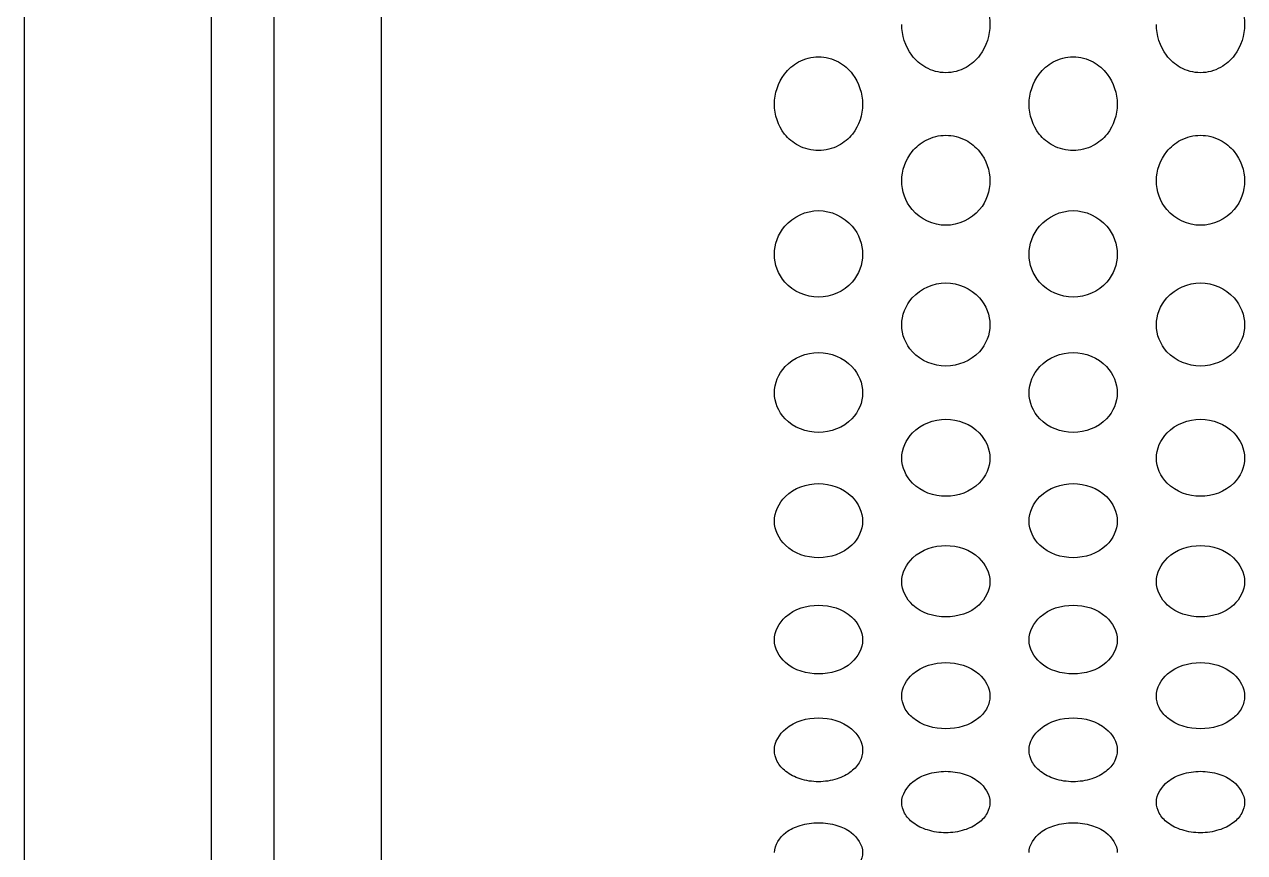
# Model space of a CAD drawing. Header units: millimetres. Extents: x 0 to 1189, y 0 to 841.
# Drawn here: x 505.85 to 547.35, y 276.79 to 304.96 of the extents above; entities that cross this region are included whole.
import ezdxf

# ---------------------------------------------------------------- set-up
doc = ezdxf.new("R2010")
doc.units = ezdxf.units.MM
doc.header["$LTSCALE"] = 65.395
doc.layers.get('0').update_dxf_attribs({"linetype": 'CONTINUOUS'})

msp = doc.modelspace()

# ---------------------------------------------------------------- linework, layer by layer
at = {"color": 7, "linetype": 'Continuous'}
for p, q in [((512.214, 257.109), (512.214, 475.828)), ((514.342, 473.933), (514.342, 257.109)), ((505.854, 274.585), (505.854, 470.139)), ((517.982, 426.109), (517.982, 247.109))]:
    msp.add_line(p, q, dxfattribs=at)
for points, knots in [([(537.193, 306.642), (537.431, 306.642), (537.89, 306.511), (538.504, 305.936), (538.693, 305.329), (538.693, 304.956)], [0, 0, 0, 0, 0.289155, 0.546649, 1, 1, 1, 1]), ([(545.854, 306.642), (546.092, 306.642), (546.55, 306.511), (547.165, 305.936), (547.354, 305.329), (547.354, 304.956)], [0, 0, 0, 0, 0.289154, 0.546649, 1, 1, 1, 1]), ([(537.193, 303.312), (536.957, 303.312), (536.503, 303.433), (535.88, 303.986), (535.693, 304.588), (535.693, 304.956)], [0, 0, 0, 0, 0.290447, 0.547864, 1, 1, 1, 1]), ([(538.693, 304.956), (538.693, 304.588), (538.506, 303.986), (537.884, 303.433), (537.43, 303.312), (537.193, 303.312)], [0, 0, 0, 0, 0.452106, 0.709493, 1, 1, 1, 1]), ([(545.854, 303.312), (545.617, 303.312), (545.163, 303.433), (544.54, 303.986), (544.354, 304.588), (544.353, 304.956)], [0, 0, 0, 0, 0.290447, 0.547864, 1, 1, 1, 1]), ([(547.354, 304.956), (547.354, 304.588), (547.167, 303.986), (546.544, 303.433), (546.09, 303.312), (545.854, 303.312)], [0, 0, 0, 0, 0.452106, 0.709494, 1, 1, 1, 1]), ([(531.363, 302.24), (531.363, 302.601), (531.56, 303.192), (532.178, 303.734), (532.628, 303.855), (532.863, 303.855)], [0, 0, 0, 0, 0.449563, 0.708237, 1, 1, 1, 1]), ([(532.863, 303.855), (533.098, 303.855), (533.549, 303.734), (534.167, 303.192), (534.363, 302.601), (534.363, 302.24)], [0, 0, 0, 0, 0.291801, 0.550462, 1, 1, 1, 1]), ([(540.023, 302.24), (540.023, 302.601), (540.22, 303.192), (540.838, 303.734), (541.289, 303.855), (541.523, 303.855)], [0, 0, 0, 0, 0.449563, 0.708238, 1, 1, 1, 1]), ([(541.523, 303.855), (541.758, 303.855), (542.209, 303.734), (542.827, 303.192), (543.024, 302.601), (543.024, 302.24)], [0, 0, 0, 0, 0.291801, 0.550462, 1, 1, 1, 1]), ([(532.863, 300.664), (532.63, 300.664), (532.183, 300.776), (531.558, 301.297), (531.363, 301.883), (531.363, 302.24)], [0, 0, 0, 0, 0.293077, 0.55172, 1, 1, 1, 1]), ([(534.363, 302.24), (534.363, 301.883), (534.168, 301.297), (533.543, 300.776), (533.096, 300.664), (532.863, 300.664)], [0, 0, 0, 0, 0.448253, 0.70687, 1, 1, 1, 1]), ([(541.523, 300.664), (541.29, 300.664), (540.844, 300.776), (540.218, 301.297), (540.023, 301.883), (540.023, 302.24)], [0, 0, 0, 0, 0.293076, 0.551719, 1, 1, 1, 1]), ([(543.024, 302.24), (543.023, 301.883), (542.828, 301.297), (542.203, 300.776), (541.757, 300.664), (541.523, 300.664)], [0, 0, 0, 0, 0.448254, 0.706871, 1, 1, 1, 1]), ([(535.693, 299.635), (535.693, 299.986), (535.898, 300.561), (536.518, 301.073), (536.962, 301.185), (537.193, 301.185)], [0, 0, 0, 0, 0.445704, 0.705613, 1, 1, 1, 1]), ([(537.193, 301.185), (537.425, 301.185), (537.869, 301.073), (538.489, 300.561), (538.693, 299.986), (538.693, 299.635)], [0, 0, 0, 0, 0.294421, 0.554319, 1, 1, 1, 1]), ([(544.353, 299.635), (544.353, 299.986), (544.558, 300.561), (545.178, 301.073), (545.622, 301.185), (545.854, 301.185)], [0, 0, 0, 0, 0.445705, 0.705613, 1, 1, 1, 1]), ([(545.854, 301.185), (546.085, 301.185), (546.529, 301.073), (547.149, 300.561), (547.354, 299.986), (547.354, 299.635)], [0, 0, 0, 0, 0.29442, 0.554319, 1, 1, 1, 1]), ([(537.193, 298.122), (536.771, 298.122), (535.961, 298.492), (535.693, 299.289), (535.693, 299.635)], [0, 0, 0, 0, 0.549674, 1, 1, 1, 1]), ([(538.693, 299.635), (538.693, 299.289), (538.425, 298.492), (537.616, 298.122), (537.193, 298.122)], [0, 0, 0, 0, 0.450304, 1, 1, 1, 1]), ([(545.854, 298.122), (545.431, 298.122), (544.622, 298.492), (544.354, 299.289), (544.353, 299.635)], [0, 0, 0, 0, 0.549674, 1, 1, 1, 1]), ([(547.354, 299.635), (547.354, 299.289), (547.085, 298.492), (546.276, 298.122), (545.854, 298.122)], [0, 0, 0, 0, 0.450304, 1, 1, 1, 1]), ([(531.363, 297.134), (531.363, 297.475), (531.645, 298.259), (532.443, 298.622), (532.863, 298.622)], [0, 0, 0, 0, 0.447607, 1, 1, 1, 1]), ([(532.863, 298.622), (533.284, 298.622), (534.082, 298.259), (534.363, 297.475), (534.363, 297.134)], [0, 0, 0, 0, 0.552413, 1, 1, 1, 1]), ([(540.023, 297.134), (540.023, 297.475), (540.305, 298.259), (541.103, 298.622), (541.523, 298.622)], [0, 0, 0, 0, 0.447607, 1, 1, 1, 1]), ([(541.523, 298.622), (541.944, 298.622), (542.742, 298.259), (543.024, 297.475), (543.024, 297.134)], [0, 0, 0, 0, 0.552413, 1, 1, 1, 1]), ([(532.863, 295.681), (532.446, 295.681), (531.647, 296.018), (531.363, 296.798), (531.363, 297.134)], [0, 0, 0, 0, 0.553972, 1, 1, 1, 1]), ([(534.363, 297.134), (534.363, 296.798), (534.079, 296.019), (533.281, 295.681), (532.863, 295.681)], [0, 0, 0, 0, 0.446007, 1, 1, 1, 1]), ([(541.523, 295.681), (541.106, 295.681), (540.308, 296.018), (540.023, 296.798), (540.023, 297.134)], [0, 0, 0, 0, 0.553972, 1, 1, 1, 1]), ([(543.024, 297.134), (543.023, 296.798), (542.739, 296.019), (541.941, 295.681), (541.523, 295.681)], [0, 0, 0, 0, 0.446007, 1, 1, 1, 1]), ([(535.693, 294.732), (535.693, 295.063), (535.99, 295.83), (536.778, 296.162), (537.193, 296.162)], [0, 0, 0, 0, 0.443321, 1, 1, 1, 1]), ([(537.193, 296.162), (537.609, 296.162), (538.396, 295.83), (538.693, 295.063), (538.693, 294.732)], [0, 0, 0, 0, 0.556697, 1, 1, 1, 1]), ([(544.353, 294.732), (544.353, 295.063), (544.651, 295.83), (545.438, 296.162), (545.854, 296.162)], [0, 0, 0, 0, 0.443321, 1, 1, 1, 1]), ([(545.854, 296.162), (546.269, 296.162), (547.056, 295.83), (547.354, 295.063), (547.354, 294.732)], [0, 0, 0, 0, 0.556698, 1, 1, 1, 1]), ([(537.193, 293.335), (536.78, 293.335), (535.993, 293.642), (535.693, 294.405), (535.693, 294.732)], [0, 0, 0, 0, 0.558286, 1, 1, 1, 1]), ([(538.693, 294.732), (538.693, 294.405), (538.393, 293.642), (537.606, 293.335), (537.193, 293.335)], [0, 0, 0, 0, 0.441695, 1, 1, 1, 1]), ([(545.854, 293.335), (545.441, 293.335), (544.653, 293.642), (544.354, 294.405), (544.353, 294.732)], [0, 0, 0, 0, 0.558286, 1, 1, 1, 1]), ([(547.354, 294.732), (547.354, 294.405), (547.054, 293.642), (546.267, 293.335), (545.854, 293.335)], [0, 0, 0, 0, 0.441694, 1, 1, 1, 1]), ([(531.363, 292.422), (531.363, 292.744), (531.676, 293.494), (532.452, 293.797), (532.863, 293.797)], [0, 0, 0, 0, 0.438757, 1, 1, 1, 1]), ([(532.863, 293.797), (533.275, 293.797), (534.051, 293.494), (534.363, 292.744), (534.363, 292.422)], [0, 0, 0, 0, 0.561261, 1, 1, 1, 1]), ([(540.023, 292.422), (540.023, 292.744), (540.336, 293.494), (541.112, 293.797), (541.523, 293.797)], [0, 0, 0, 0, 0.438757, 1, 1, 1, 1]), ([(541.523, 293.797), (541.935, 293.797), (542.711, 293.494), (543.023, 292.744), (543.023, 292.422)], [0, 0, 0, 0, 0.561263, 1, 1, 1, 1]), ([(532.863, 291.079), (532.454, 291.079), (531.679, 291.359), (531.363, 292.105), (531.363, 292.422)], [0, 0, 0, 0, 0.562882, 1, 1, 1, 1]), ([(534.363, 292.422), (534.363, 292.105), (534.048, 291.359), (533.272, 291.079), (532.863, 291.079)], [0, 0, 0, 0, 0.437104, 1, 1, 1, 1]), ([(541.523, 291.079), (541.114, 291.079), (540.339, 291.359), (540.023, 292.105), (540.023, 292.422)], [0, 0, 0, 0, 0.562882, 1, 1, 1, 1]), ([(543.023, 292.422), (543.023, 292.105), (542.708, 291.359), (541.932, 291.079), (541.523, 291.079)], [0, 0, 0, 0, 0.437102, 1, 1, 1, 1]), ([(535.693, 290.2), (535.693, 290.513), (536.021, 291.247), (536.786, 291.523), (537.193, 291.523)], [0, 0, 0, 0, 0.434461, 1, 1, 1, 1]), ([(537.193, 291.523), (537.601, 291.523), (538.366, 291.247), (538.693, 290.513), (538.693, 290.2)], [0, 0, 0, 0, 0.565552, 1, 1, 1, 1]), ([(544.354, 290.2), (544.354, 290.513), (544.681, 291.247), (545.446, 291.523), (545.854, 291.523)], [0, 0, 0, 0, 0.434462, 1, 1, 1, 1]), ([(545.854, 291.523), (546.261, 291.523), (547.026, 291.247), (547.354, 290.513), (547.354, 290.2)], [0, 0, 0, 0, 0.565554, 1, 1, 1, 1]), ([(537.193, 288.907), (536.788, 288.907), (536.024, 289.162), (535.693, 289.891), (535.693, 290.2)], [0, 0, 0, 0, 0.5672, 1, 1, 1, 1]), ([(538.693, 290.2), (538.693, 289.891), (538.362, 289.162), (537.598, 288.907), (537.193, 288.907)], [0, 0, 0, 0, 0.432792, 1, 1, 1, 1]), ([(545.854, 288.907), (545.448, 288.907), (544.685, 289.162), (544.354, 289.891), (544.354, 290.2)], [0, 0, 0, 0, 0.567198, 1, 1, 1, 1]), ([(547.354, 290.2), (547.354, 289.891), (547.022, 289.162), (546.259, 288.907), (545.854, 288.907)], [0, 0, 0, 0, 0.43279, 1, 1, 1, 1]), ([(531.363, 288.062), (531.363, 288.366), (531.706, 289.083), (532.46, 289.335), (532.863, 289.335)], [0, 0, 0, 0, 0.430157, 1, 1, 1, 1]), ([(532.863, 289.335), (533.267, 289.335), (534.02, 289.083), (534.363, 288.366), (534.363, 288.062)], [0, 0, 0, 0, 0.56985, 1, 1, 1, 1]), ([(540.023, 288.062), (540.023, 288.366), (540.367, 289.083), (541.12, 289.335), (541.523, 289.335)], [0, 0, 0, 0, 0.430159, 1, 1, 1, 1]), ([(541.523, 289.335), (541.927, 289.335), (542.68, 289.083), (543.023, 288.366), (543.023, 288.062)], [0, 0, 0, 0, 0.569852, 1, 1, 1, 1]), ([(532.863, 286.817), (532.462, 286.817), (531.71, 287.048), (531.363, 287.761), (531.363, 288.062)], [0, 0, 0, 0, 0.571522, 1, 1, 1, 1]), ([(534.363, 288.062), (534.363, 287.761), (534.016, 287.048), (533.265, 286.817), (532.863, 286.817)], [0, 0, 0, 0, 0.428477, 1, 1, 1, 1]), ([(541.523, 286.817), (541.122, 286.817), (540.37, 287.048), (540.023, 287.761), (540.023, 288.062)], [0, 0, 0, 0, 0.571519, 1, 1, 1, 1]), ([(543.023, 288.062), (543.023, 287.761), (542.677, 287.048), (541.925, 286.817), (541.523, 286.817)], [0, 0, 0, 0, 0.428474, 1, 1, 1, 1]), ([(535.693, 286.003), (535.693, 286.299), (536.052, 287), (536.793, 287.229), (537.193, 287.229)], [0, 0, 0, 0, 0.425851, 1, 1, 1, 1]), ([(537.193, 287.229), (537.593, 287.229), (538.335, 287), (538.693, 286.299), (538.693, 286.003)], [0, 0, 0, 0, 0.574152, 1, 1, 1, 1]), ([(544.354, 286.003), (544.354, 286.299), (544.712, 287), (545.453, 287.229), (545.854, 287.229)], [0, 0, 0, 0, 0.425852, 1, 1, 1, 1]), ([(545.854, 287.229), (546.254, 287.229), (546.995, 287), (547.354, 286.299), (547.354, 286.003)], [0, 0, 0, 0, 0.574153, 1, 1, 1, 1]), ([(537.193, 284.804), (536.795, 284.804), (536.055, 285.014), (535.693, 285.709), (535.693, 286.003)], [0, 0, 0, 0, 0.575844, 1, 1, 1, 1]), ([(538.693, 286.003), (538.693, 285.709), (538.331, 285.014), (537.592, 284.804), (537.193, 284.804)], [0, 0, 0, 0, 0.42416, 1, 1, 1, 1]), ([(545.854, 284.804), (545.455, 284.804), (544.716, 285.014), (544.354, 285.709), (544.354, 286.003)], [0, 0, 0, 0, 0.575842, 1, 1, 1, 1]), ([(547.354, 286.003), (547.354, 285.709), (546.991, 285.014), (546.252, 284.804), (545.854, 284.804)], [0, 0, 0, 0, 0.424158, 1, 1, 1, 1]), ([(531.363, 284.02), (531.363, 284.309), (531.737, 284.993), (532.466, 285.201), (532.863, 285.201)], [0, 0, 0, 0, 0.421544, 1, 1, 1, 1]), ([(532.863, 285.201), (533.26, 285.201), (533.99, 284.993), (534.363, 284.309), (534.363, 284.02)], [0, 0, 0, 0, 0.578452, 1, 1, 1, 1]), ([(540.023, 284.02), (540.023, 284.309), (540.397, 284.993), (541.126, 285.201), (541.523, 285.201)], [0, 0, 0, 0, 0.421546, 1, 1, 1, 1]), ([(541.523, 285.201), (541.92, 285.201), (542.65, 284.993), (543.023, 284.309), (543.023, 284.02)], [0, 0, 0, 0, 0.578454, 1, 1, 1, 1]), ([(532.863, 282.865), (532.468, 282.865), (531.741, 283.055), (531.363, 283.734), (531.363, 284.02)], [0, 0, 0, 0, 0.580163, 1, 1, 1, 1]), ([(534.363, 284.02), (534.363, 283.734), (533.986, 283.055), (533.258, 282.865), (532.863, 282.865)], [0, 0, 0, 0, 0.419847, 1, 1, 1, 1]), ([(541.523, 282.865), (541.128, 282.865), (540.401, 283.055), (540.023, 283.734), (540.023, 284.02)], [0, 0, 0, 0, 0.580161, 1, 1, 1, 1]), ([(543.023, 284.02), (543.023, 283.734), (542.646, 283.055), (541.919, 282.865), (541.523, 282.865)], [0, 0, 0, 0, 0.419845, 1, 1, 1, 1]), ([(535.693, 282.109), (535.693, 282.391), (536.082, 283.058), (536.799, 283.247), (537.193, 283.247)], [0, 0, 0, 0, 0.417242, 1, 1, 1, 1]), ([(537.193, 283.247), (537.587, 283.247), (538.305, 283.058), (538.693, 282.391), (538.693, 282.109)], [0, 0, 0, 0, 0.58275, 1, 1, 1, 1]), ([(544.354, 282.109), (544.354, 282.391), (544.742, 283.058), (545.46, 283.247), (545.854, 283.247)], [0, 0, 0, 0, 0.417243, 1, 1, 1, 1]), ([(545.854, 283.247), (546.248, 283.247), (546.965, 283.058), (547.354, 282.391), (547.354, 282.109)], [0, 0, 0, 0, 0.582751, 1, 1, 1, 1]), ([(537.193, 280.997), (536.801, 280.997), (536.218, 281.157), (535.766, 281.686), (535.693, 281.975), (535.693, 282.109)], [0, 0, 0, 0, 0.578384, 0.802433, 1, 1, 1, 1]), ([(538.693, 282.109), (538.693, 281.975), (538.62, 281.686), (538.168, 281.157), (537.586, 280.997), (537.193, 280.997)], [0, 0, 0, 0, 0.197565, 0.421632, 1, 1, 1, 1]), ([(545.854, 280.997), (545.461, 280.997), (544.879, 281.157), (544.427, 281.686), (544.354, 281.975), (544.354, 282.109)], [0, 0, 0, 0, 0.578382, 0.802433, 1, 1, 1, 1]), ([(547.354, 282.109), (547.354, 281.975), (547.281, 281.686), (546.829, 281.157), (546.246, 280.997), (545.854, 280.997)], [0, 0, 0, 0, 0.197565, 0.421631, 1, 1, 1, 1]), ([(531.363, 280.269), (531.363, 280.544), (531.767, 281.194), (532.472, 281.365), (532.863, 281.365)], [0, 0, 0, 0, 0.412948, 1, 1, 1, 1]), ([(532.863, 281.365), (533.254, 281.365), (533.96, 281.194), (534.363, 280.544), (534.363, 280.269)], [0, 0, 0, 0, 0.587046, 1, 1, 1, 1]), ([(540.023, 280.269), (540.023, 280.544), (540.427, 281.194), (541.132, 281.365), (541.523, 281.365)], [0, 0, 0, 0, 0.412949, 1, 1, 1, 1]), ([(541.523, 281.365), (541.915, 281.365), (542.62, 281.194), (543.023, 280.544), (543.023, 280.269)], [0, 0, 0, 0, 0.587043, 1, 1, 1, 1]), ([(532.863, 279.197), (532.651, 279.197), (532.253, 279.255), (531.756, 279.502), (531.438, 279.856), (531.363, 280.139), (531.363, 280.269)], [0, 0, 0, 0, 0.314832, 0.585658, 0.807056, 1, 1, 1, 1]), ([(534.363, 280.269), (534.363, 280.139), (534.288, 279.856), (533.97, 279.502), (533.474, 279.255), (533.075, 279.197), (532.863, 279.197)], [0, 0, 0, 0, 0.192941, 0.414358, 0.68517, 1, 1, 1, 1]), ([(541.523, 279.197), (541.311, 279.197), (540.913, 279.255), (540.417, 279.502), (540.098, 279.856), (540.023, 280.139), (540.023, 280.269)], [0, 0, 0, 0, 0.314831, 0.585657, 0.807056, 1, 1, 1, 1]), ([(543.023, 280.269), (543.023, 280.139), (542.949, 279.856), (542.63, 279.502), (542.134, 279.255), (541.736, 279.197), (541.523, 279.197)], [0, 0, 0, 0, 0.192942, 0.414359, 0.685175, 1, 1, 1, 1]), ([(535.693, 278.495), (535.693, 278.764), (535.983, 279.204), (536.584, 279.489), (536.982, 279.551), (537.193, 279.551)], [0, 0, 0, 0, 0.405349, 0.680316, 1, 1, 1, 1]), ([(537.193, 279.551), (537.405, 279.551), (537.803, 279.489), (538.403, 279.204), (538.693, 278.764), (538.693, 278.495)], [0, 0, 0, 0, 0.319668, 0.594653, 1, 1, 1, 1]), ([(544.353, 278.495), (544.353, 278.764), (544.644, 279.204), (545.244, 279.489), (545.642, 279.551), (545.854, 279.551)], [0, 0, 0, 0, 0.405349, 0.680317, 1, 1, 1, 1]), ([(545.854, 279.551), (546.065, 279.551), (546.463, 279.489), (547.063, 279.204), (547.354, 278.764), (547.354, 278.495)], [0, 0, 0, 0, 0.319669, 0.594653, 1, 1, 1, 1]), ([(537.193, 277.462), (536.982, 277.462), (536.587, 277.518), (536.092, 277.753), (535.77, 278.093), (535.693, 278.369), (535.693, 278.495)], [0, 0, 0, 0, 0.317222, 0.589539, 0.810115, 1, 1, 1, 1]), ([(538.693, 278.495), (538.693, 278.369), (538.616, 278.093), (538.295, 277.753), (537.799, 277.518), (537.404, 277.462), (537.193, 277.462)], [0, 0, 0, 0, 0.189888, 0.410459, 0.682754, 1, 1, 1, 1]), ([(545.854, 277.462), (545.643, 277.462), (545.247, 277.518), (544.752, 277.753), (544.431, 278.093), (544.353, 278.369), (544.353, 278.495)], [0, 0, 0, 0, 0.317224, 0.589539, 0.810115, 1, 1, 1, 1]), ([(547.354, 278.495), (547.354, 278.369), (547.277, 278.093), (546.955, 277.753), (546.46, 277.518), (546.065, 277.462), (545.854, 277.462)], [0, 0, 0, 0, 0.189888, 0.410459, 0.682756, 1, 1, 1, 1]), ([(531.363, 276.786), (531.363, 277.048), (531.662, 277.476), (532.258, 277.745), (532.653, 277.804), (532.863, 277.804)], [0, 0, 0, 0, 0.401279, 0.677905, 1, 1, 1, 1]), ([(532.863, 277.804), (533.074, 277.804), (533.469, 277.745), (534.064, 277.476), (534.363, 277.048), (534.363, 276.786)], [0, 0, 0, 0, 0.322074, 0.598721, 1, 1, 1, 1]), ([(540.023, 276.786), (540.023, 277.048), (540.322, 277.476), (540.918, 277.745), (541.313, 277.804), (541.523, 277.804)], [0, 0, 0, 0, 0.401279, 0.677907, 1, 1, 1, 1]), ([(541.523, 277.804), (541.734, 277.804), (542.129, 277.745), (542.724, 277.476), (543.024, 277.048), (543.024, 276.786)], [0, 0, 0, 0, 0.322074, 0.598721, 1, 1, 1, 1]), ([(534.363, 276.786), (534.363, 276.664), (534.284, 276.394), (533.959, 276.068), (533.465, 275.844), (533.073, 275.791), (532.863, 275.791)], [0, 0, 0, 0, 0.18681, 0.406649, 0.680503, 1, 1, 1, 1])]:
    msp.add_open_spline(points, degree=3, knots=knots, dxfattribs=at)

doc.saveas('drawing.dxf')
